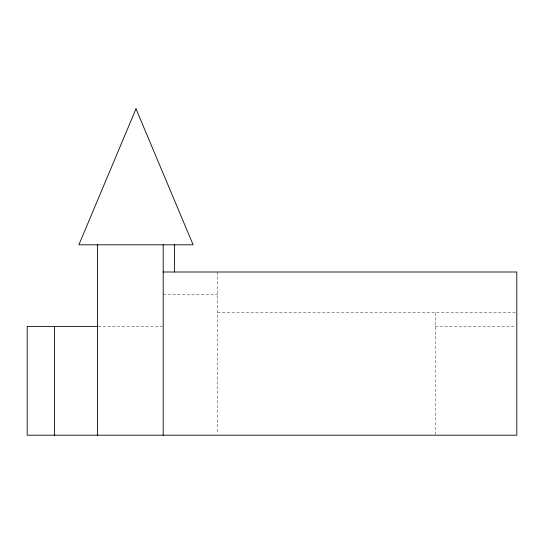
<?xml version="1.0" encoding="UTF-8"?>
<svg xmlns="http://www.w3.org/2000/svg" width="544" height="544" viewBox="0 0 544 544"><rect width="100%" height="100%" fill="white"/><g stroke="black" fill="none" stroke-linecap="round" stroke-linejoin="round"><path stroke-width="0.41" stroke-dasharray="2.72 2.04" d="M163.2 294.549L217.6 294.549M217.6 312.8L515.522 312.8M98.26 326.4L162.357 326.4M435.2 326.4L515.12 326.4M435.2 312.8L435.2 434.35M217.6 272L217.6 433.514"/><path stroke-width="0.82" d="M163.2 272L516.8 272L516.8 435.2L27.2 435.2L27.2 326.4L97.417 326.4M174.468 244.8L174.468 272M163.2 244.8L163.2 435.2M97.532 244.8L97.532 435.2M54.4 326.4L54.4 435.2M136 108.8L78.88 244.8L193.12 244.8L136 108.8"/></g></svg>
